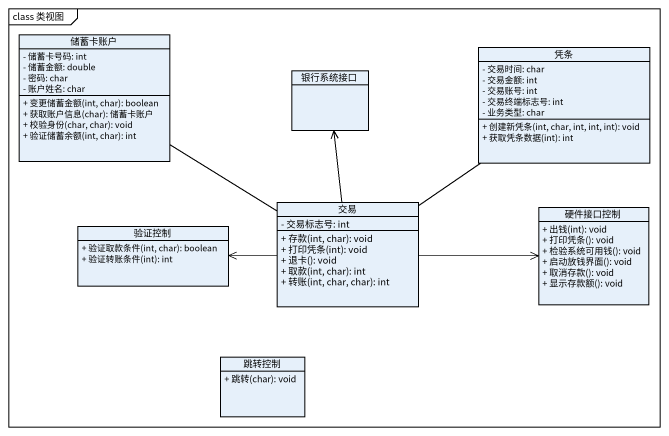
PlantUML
@startuml
mainframe class 类视图
hide circle
hide empty members
skinparam classAttributeIconSize 0
class 储蓄卡账户 {
  - 储蓄卡号码: int
  - 储蓄金额: double
  - 密码: char
  - 账户姓名: char
  + 变更储蓄金额(int, char): boolean
  + 获取账户信息(char): 储蓄卡账户
  + 校验身份(char, char): void
  + 验证储蓄余额(int, char): int
}
class 凭条 {
  - 交易时间: char
  - 交易金额: int
  - 交易账号: int
  - 交易终端标志号: int
  - 业务类型: char
  + 创建新凭条(int, char, int, int, int): void
  + 获取凭条数据(int): int
}
class 银行系统接口
class 交易 {
  - 交易标志号: int
  + 存款(int, char): void
  + 打印凭条(int): void
  + 退卡(): void
  + 取款(int, char): int
  + 转账(int, char, char): int
}
class 硬件接口控制 {
  + 出钱(int): void
  + 打印凭条(): void
  + 检验系统可用钱(): void
  + 启动放钱界面(): void
  + 取消存款(): void
  + 显示存款额(): void
}
class 验证控制 {
  + 验证取款条件(int, char): boolean
  + 验证转账条件(int): int
}
class 跳转控制 {
  + 跳转(char): void
}
交易 -up- 储蓄卡账户
交易 -up- 凭条
交易 -up-> 银行系统接口
交易 -right-> 硬件接口控制
交易 -left-> 验证控制
@enduml
